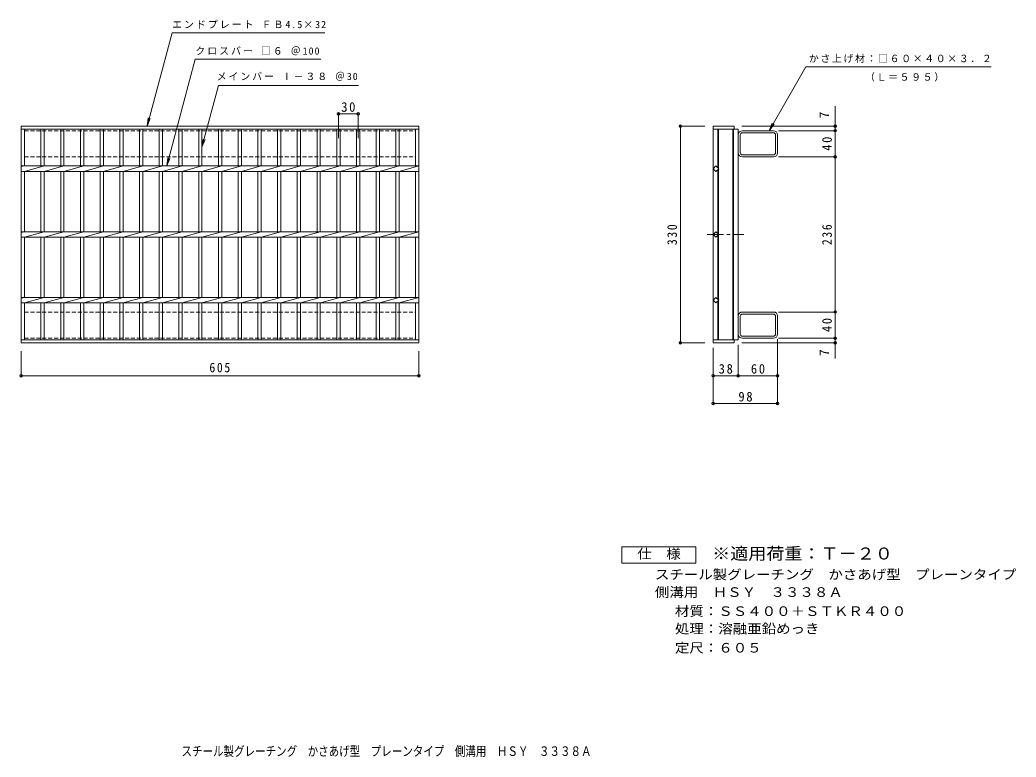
# Model space of a CAD drawing. Units: millimetres, scale not verified. Extents: x -673 to 842, y -678 to 444.
import ezdxf
from ezdxf.enums import TextEntityAlignment as Align

# ---------------------------------------------------------------- set-up
doc = ezdxf.new("R2010")
doc.units = ezdxf.units.MM
doc.header["$LTSCALE"] = 5
doc.header["$PDMODE"] = 32
doc.header["$PDSIZE"] = 4
doc.linetypes.add('CHAIN1', pattern=[8, 5, -1, 1, -1])
doc.linetypes.add('DASHED1', pattern=[1.8, 1.2, -0.6])
for name, color, linetype, lineweight in [('A-1_ピット', 2, 'Continuous', 9), ('A-2_蓋', 3, 'Continuous', 9), ('A-4_寸法', 7, 'Continuous', 9), ('F-4_F-4ﾚｲﾔ', 2, 'Continuous', 9)]:
    doc.layers.add(name, color=color, linetype=linetype, lineweight=lineweight)
doc.layers.add('F-5_F-5ﾚｲﾔ', color=3, linetype='Continuous')
doc.styles.add('ＭＳ ゴシック', font='')
doc.styles.get('ＭＳ ゴシック').set_extended_font_data('MS Gothic')

msp = doc.modelspace()

# ---------------------------------------------------------------- linework, layer by layer
at = {"layer": 'A-1_ピット', "linetype": 'DASHED1'}
for p, q in [((-666.147, 235.075), (-666.147, 275.075)), ((-666.147, 235.075), (-71.147, 235.075)), ((-666.147, -0.925), (-666.147, -40.925)), ((-666.147, -0.925), (-71.147, -0.925))]:
    msp.add_line(p, q, dxfattribs=at)
at = {"layer": 'A-1_ピット'}
for p, q in [((473.262, 275.075), (426.062, 275.075)), ((419.662, 241.475), (419.662, 268.675)), ((422.862, 241.475), (422.862, 268.675)), ((473.262, 271.875), (426.062, 271.875)), ((476.462, 241.475), (476.462, 268.675)), ((479.662, 241.475), (479.662, 268.675)), ((426.062, 238.275), (473.262, 238.275)), ((473.262, 235.075), (426.062, 235.075)), ((419.662, -7.325), (419.662, -34.525)), ((422.862, -7.325), (422.862, -34.525)), ((473.262, -0.925), (426.062, -0.925)), ((426.062, -4.125), (473.262, -4.125)), ((476.462, -7.325), (476.462, -34.525)), ((479.662, -7.325), (479.662, -34.525)), ((473.262, -37.725), (426.062, -37.725)), ((473.262, -40.925), (426.062, -40.925))]:
    msp.add_line(p, q, dxfattribs=at)
at = {"layer": 'A-1_ピット', "linetype": 'DASHED1'}
for points in [[(-666.147, 275.075), (-71.147, 275.075), (-71.147, 235.075)], [(-666.147, -40.925), (-71.147, -40.925), (-71.147, -0.925)]]:
    msp.add_lwpolyline(points, dxfattribs=at)
at = {"layer": 'A-1_ピット'}
for centre, radius, start, end in [((426.062, 268.675), 6.4, 90, 180), ((473.262, 268.675), 6.4, 0, 90), ((426.062, 268.675), 3.2, 90, 180), ((473.262, 268.675), 3.2, 0, 90), ((426.062, 241.475), 6.4, 180, 270), ((426.062, 241.475), 3.2, 180, 270), ((473.262, 241.475), 6.4, 270, 0), ((473.262, 241.475), 3.2, 270, 0), ((426.062, -7.325), 6.4, 90, 180), ((426.062, -7.325), 3.2, 90, 180), ((473.262, -7.325), 6.4, 0, 90), ((473.262, -7.325), 3.2, 0, 90), ((426.062, -34.525), 6.4, 180, 270), ((426.062, -34.525), 3.2, 180, 270), ((473.262, -34.525), 3.2, 270, 0), ((473.262, -34.525), 6.4, 270, 0)]:
    msp.add_arc(centre, radius, start, end, dxfattribs=at)
at = {"layer": 'A-2_蓋'}
for p, q in [((-671.147, 282.075), (-66.147, 282.075)), ((-671.147, -47.925), (-671.147, 282.075)), ((-671.147, 277.575), (-66.147, 277.575)), ((-666.146, 221.315), (-666.146, 277.575)), ((-641.146, 277.575), (-641.146, 221.315)), ((-636.147, 277.575), (-636.147, 221.315)), ((-611.146, 277.575), (-611.146, 221.315)), ((-606.146, 277.575), (-606.146, 221.315)), ((-581.147, 277.575), (-581.147, 221.315)), ((-576.146, 277.575), (-576.146, 221.315)), ((-551.146, 277.575), (-551.146, 221.315)), ((-546.147, 277.575), (-546.147, 221.315)), ((-521.146, 277.575), (-521.146, 221.315)), ((-516.146, 277.575), (-516.146, 221.315)), ((-491.146, 277.575), (-491.146, 221.315)), ((-486.147, 277.575), (-486.147, 221.315)), ((-461.146, 277.575), (-461.146, 221.315)), ((-456.147, 277.575), (-456.147, 221.315)), ((-431.147, 277.575), (-431.147, 221.315)), ((-426.147, 277.575), (-426.147, 221.315)), ((-401.146, 277.575), (-401.146, 221.315)), ((-396.147, 277.575), (-396.147, 221.315)), ((-371.146, 277.575), (-371.146, 221.315)), ((-366.146, 277.575), (-366.146, 221.315)), ((-341.147, 277.575), (-341.147, 221.315)), ((-336.146, 277.575), (-336.146, 221.315)), ((-311.147, 277.575), (-311.147, 221.315)), ((-306.147, 277.575), (-306.147, 221.315)), ((-281.146, 277.575), (-281.146, 221.315)), ((-276.147, 277.575), (-276.147, 221.315)), ((-251.146, 277.575), (-251.146, 221.315)), ((-246.146, 277.575), (-246.146, 221.315)), ((-221.146, 277.575), (-221.146, 221.315)), ((-216.147, 277.575), (-216.147, 221.315)), ((-191.146, 277.575), (-191.146, 221.315)), ((-186.147, 277.575), (-186.147, 221.315)), ((-161.146, 277.575), (-161.146, 221.315)), ((-156.147, 277.575), (-156.147, 221.315)), ((-131.146, 277.575), (-131.146, 221.315)), ((-126.146, 277.575), (-126.146, 221.315)), ((-101.146, 277.575), (-101.146, 221.315)), ((-96.146, 277.575), (-96.146, 221.315)), ((-71.146, 277.575), (-71.146, 221.315)), ((-66.147, 282.075), (-66.147, -47.925)), ((381.662, 282.075), (381.662, -47.925)), ((381.662, 277.575), (419.662, 277.575)), ((388.662, 277.575), (388.662, 218.561)), ((389.662, 277.575), (389.662, 117.561)), ((411.662, 277.575), (411.662, -43.425)), ((412.662, 277.575), (412.662, -43.425)), ((419.662, 277.575), (419.662, -43.425)), ((-671.147, 221.315), (-66.147, 221.315)), ((-666.146, 221.315), (-671.147, 220.315)), ((-671.147, 212.835), (-66.147, 212.835)), ((-636.147, 221.315), (-666.146, 212.835)), ((-666.146, 121.315), (-666.146, 212.835)), ((-641.146, 212.835), (-641.146, 121.315)), ((-606.146, 221.315), (-636.147, 212.835)), ((-636.147, 212.835), (-636.147, 121.315)), ((-611.146, 212.835), (-611.146, 121.315)), ((-576.146, 221.315), (-606.146, 212.835)), ((-606.146, 212.835), (-606.146, 121.315)), ((-581.147, 212.835), (-581.147, 121.315)), ((-546.147, 221.315), (-576.146, 212.835)), ((-576.146, 212.835), (-576.146, 121.315)), ((-551.146, 212.835), (-551.146, 121.315)), ((-516.146, 221.315), (-546.147, 212.835)), ((-546.147, 212.835), (-546.147, 121.315)), ((-521.146, 212.835), (-521.146, 121.315)), ((-486.147, 221.315), (-516.146, 212.835)), ((-516.146, 212.835), (-516.146, 121.315)), ((-491.146, 212.835), (-491.146, 121.315)), ((-456.146, 221.315), (-486.147, 212.835)), ((-486.147, 212.835), (-486.147, 121.315)), ((-461.146, 212.835), (-461.146, 121.315)), ((-426.146, 221.315), (-456.147, 212.835)), ((-456.147, 212.835), (-456.147, 121.315)), ((-431.147, 212.835), (-431.147, 121.315)), ((-396.147, 221.315), (-426.147, 212.835)), ((-426.147, 212.835), (-426.147, 121.315)), ((-401.146, 212.835), (-401.146, 121.315)), ((-366.146, 221.315), (-396.147, 212.835)), ((-396.147, 212.835), (-396.147, 121.315)), ((-371.146, 212.835), (-371.146, 121.315)), ((-336.146, 221.315), (-366.146, 212.835)), ((-366.146, 212.835), (-366.146, 121.315)), ((-341.147, 212.835), (-341.147, 121.315)), ((-306.147, 221.315), (-336.146, 212.835)), ((-336.146, 212.835), (-336.146, 121.315)), ((-311.147, 212.835), (-311.147, 121.315)), ((-276.147, 221.315), (-306.147, 212.835)), ((-306.147, 212.835), (-306.147, 121.315)), ((-281.146, 212.835), (-281.146, 121.315)), ((-246.146, 221.315), (-276.147, 212.835)), ((-276.147, 212.835), (-276.147, 121.315)), ((-251.146, 212.835), (-251.146, 121.315)), ((-216.146, 221.315), (-246.146, 212.835)), ((-246.146, 212.835), (-246.146, 121.315)), ((-221.146, 212.835), (-221.146, 121.315)), ((-186.146, 221.315), (-216.147, 212.835)), ((-216.147, 212.835), (-216.147, 121.315)), ((-191.146, 212.835), (-191.146, 121.315)), ((-156.147, 221.315), (-186.147, 212.835)), ((-186.147, 212.835), (-186.147, 121.315)), ((-161.146, 212.835), (-161.146, 121.315)), ((-126.146, 221.315), (-156.147, 212.835)), ((-156.147, 212.835), (-156.147, 121.315)), ((-131.146, 212.835), (-131.146, 121.315)), ((-96.146, 221.315), (-126.146, 212.835)), ((-126.146, 212.835), (-126.146, 121.315)), ((-101.146, 212.835), (-101.146, 121.315)), ((-66.147, 221.315), (-96.146, 212.835)), ((-96.146, 212.835), (-96.146, 121.315)), ((-71.146, 212.835), (-71.146, 121.315)), ((388.662, 215.59), (388.662, 118.561)), ((-671.147, 121.315), (-66.147, 121.315)), ((-666.146, 121.315), (-671.147, 120.315)), ((-636.147, 121.315), (-666.146, 112.835)), ((-606.146, 121.315), (-636.147, 112.835)), ((-576.146, 121.315), (-606.146, 112.835)), ((-546.147, 121.315), (-576.146, 112.835)), ((-516.146, 121.315), (-546.147, 112.835)), ((-486.147, 121.315), (-516.146, 112.835)), ((-456.146, 121.315), (-486.147, 112.835)), ((-426.146, 121.315), (-456.147, 112.835)), ((-396.147, 121.315), (-426.147, 112.835)), ((-366.146, 121.315), (-396.147, 112.835)), ((-336.146, 121.315), (-366.146, 112.835)), ((-306.147, 121.315), (-336.146, 112.835)), ((-276.147, 121.315), (-306.147, 112.835)), ((-246.146, 121.315), (-276.147, 112.835)), ((-216.146, 121.315), (-246.146, 112.835)), ((-186.146, 121.315), (-216.147, 112.835)), ((-156.147, 121.315), (-186.147, 112.835)), ((-126.146, 121.315), (-156.147, 112.835)), ((-96.146, 121.315), (-126.146, 112.835)), ((-66.147, 121.315), (-96.146, 112.835)), ((-671.147, 112.835), (-66.147, 112.835)), ((-666.146, 21.316), (-666.146, 112.835)), ((-641.146, 112.835), (-641.146, 21.316)), ((-636.147, 112.835), (-636.147, 21.316)), ((-611.146, 112.835), (-611.146, 21.316)), ((-606.146, 112.835), (-606.146, 21.316)), ((-581.147, 112.835), (-581.147, 21.316)), ((-576.146, 112.835), (-576.146, 21.316)), ((-551.146, 112.835), (-551.146, 21.316)), ((-546.147, 112.835), (-546.147, 21.316)), ((-521.146, 112.835), (-521.146, 21.316)), ((-516.146, 112.835), (-516.146, 21.316)), ((-491.146, 112.835), (-491.146, 21.316)), ((-486.147, 112.835), (-486.147, 21.316)), ((-461.146, 112.835), (-461.146, 21.316)), ((-456.147, 112.835), (-456.147, 21.316)), ((-431.147, 112.835), (-431.147, 21.316)), ((-426.147, 112.835), (-426.147, 21.316)), ((-401.146, 112.835), (-401.146, 21.316)), ((-396.147, 112.835), (-396.147, 21.316)), ((-371.146, 112.835), (-371.146, 21.316)), ((-366.146, 112.835), (-366.146, 21.316)), ((-341.147, 112.835), (-341.147, 21.316)), ((-336.146, 112.835), (-336.146, 21.316)), ((-311.147, 112.835), (-311.147, 21.316)), ((-306.147, 112.835), (-306.147, 21.316)), ((-281.146, 112.835), (-281.146, 21.316)), ((-276.147, 112.835), (-276.147, 21.316)), ((-251.146, 112.835), (-251.146, 21.316)), ((-246.146, 112.835), (-246.146, 21.316)), ((-221.146, 112.835), (-221.146, 21.316)), ((-216.147, 112.835), (-216.147, 21.316)), ((-191.146, 112.835), (-191.146, 21.316)), ((-186.147, 112.835), (-186.147, 21.316)), ((-161.146, 112.835), (-161.146, 21.316)), ((-156.147, 112.835), (-156.147, 21.316)), ((-131.146, 112.835), (-131.146, 21.316)), ((-126.146, 112.835), (-126.146, 21.316)), ((-101.146, 112.835), (-101.146, 21.316)), ((-96.146, 112.835), (-96.146, 21.316)), ((-71.146, 112.835), (-71.146, 21.316)), ((388.662, 18.56), (388.662, 115.59)), ((389.662, -43.425), (389.662, 116.59)), ((-671.147, 21.316), (-66.147, 21.316)), ((-666.146, 21.316), (-671.147, 20.315)), ((-636.147, 21.316), (-666.146, 12.835)), ((-606.146, 21.316), (-636.147, 12.835)), ((-576.146, 21.316), (-606.146, 12.835)), ((-546.147, 21.316), (-576.146, 12.835)), ((-516.146, 21.316), (-546.147, 12.835)), ((-486.147, 21.316), (-516.146, 12.835)), ((-456.146, 21.316), (-486.147, 12.835)), ((-426.146, 21.316), (-456.147, 12.835)), ((-396.147, 21.316), (-426.147, 12.835)), ((-366.146, 21.316), (-396.147, 12.835)), ((-336.146, 21.316), (-366.146, 12.835)), ((-306.147, 21.316), (-336.146, 12.835)), ((-276.147, 21.316), (-306.147, 12.835)), ((-246.146, 21.316), (-276.147, 12.835)), ((-216.146, 21.316), (-246.146, 12.835)), ((-186.146, 21.316), (-216.147, 12.835)), ((-156.147, 21.316), (-186.147, 12.835)), ((-126.146, 21.316), (-156.147, 12.835)), ((-96.146, 21.316), (-126.146, 12.835)), ((-66.147, 21.316), (-96.146, 12.835)), ((388.662, -43.425), (388.662, 15.59)), ((-671.147, 12.835), (-66.147, 12.835)), ((-666.146, -43.425), (-666.146, 12.835)), ((-641.146, 12.835), (-641.146, -43.425)), ((-636.147, 12.835), (-636.147, -43.425)), ((-611.146, 12.835), (-611.146, -43.425)), ((-606.146, 12.835), (-606.146, -43.425)), ((-581.147, 12.835), (-581.147, -43.425)), ((-576.146, 12.835), (-576.146, -43.425)), ((-551.146, 12.835), (-551.146, -43.425)), ((-546.147, 12.835), (-546.147, -43.425)), ((-521.146, 12.835), (-521.146, -43.425)), ((-516.146, 12.835), (-516.146, -43.425)), ((-491.146, 12.835), (-491.146, -43.425)), ((-486.147, 12.835), (-486.147, -43.425)), ((-461.146, 12.835), (-461.146, -43.425)), ((-456.147, 12.835), (-456.147, -43.425)), ((-431.147, 12.835), (-431.147, -43.425)), ((-426.147, 12.835), (-426.147, -43.425)), ((-401.146, 12.835), (-401.146, -43.425)), ((-396.147, 12.835), (-396.147, -43.425)), ((-371.146, 12.835), (-371.146, -43.425)), ((-366.146, 12.835), (-366.146, -43.425)), ((-341.147, 12.835), (-341.147, -43.425)), ((-336.146, 12.835), (-336.146, -43.425)), ((-311.147, 12.835), (-311.147, -43.425)), ((-306.147, 12.835), (-306.147, -43.425)), ((-281.146, 12.835), (-281.146, -43.425)), ((-276.147, 12.835), (-276.147, -43.425)), ((-251.146, 12.835), (-251.146, -43.425)), ((-246.146, 12.835), (-246.146, -43.425)), ((-221.146, 12.835), (-221.146, -43.425)), ((-216.147, 12.835), (-216.147, -43.425)), ((-191.146, 12.835), (-191.146, -43.425)), ((-186.147, 12.835), (-186.147, -43.425)), ((-161.146, 12.835), (-161.146, -43.425)), ((-156.147, 12.835), (-156.147, -43.425)), ((-131.146, 12.835), (-131.146, -43.425)), ((-126.146, 12.835), (-126.146, -43.425)), ((-101.146, 12.835), (-101.146, -43.425)), ((-96.146, 12.835), (-96.146, -43.425)), ((-71.146, 12.835), (-71.146, -43.425)), ((-66.147, -43.425), (-671.147, -43.425)), ((381.662, -43.425), (419.662, -43.425)), ((-66.147, -47.925), (-671.147, -47.925))]:
    msp.add_line(p, q, dxfattribs=at)
at = {"layer": 'A-2_蓋', "linetype": 'CHAIN1'}
msp.add_line((372.5, 117.075), (428.242, 117.075), dxfattribs=at)
at = {"layer": 'A-2_蓋'}
for points in [[(381.662, 282.075), (413.662, 282.075), (413.662, 277.575)], [(381.662, 117.075), (385.905, 121.318), (390.147, 117.075)], [(381.662, 117.075), (385.905, 112.833), (390.147, 117.075)], [(381.662, -47.925), (413.662, -47.925), (413.662, -43.425)]]:
    msp.add_lwpolyline(points, dxfattribs=at)
for points in [[(390.147, 217.075), (385.905, 212.833), (381.662, 217.075), (385.905, 221.318)], [(390.147, 17.075), (385.905, 21.318), (381.662, 17.075), (385.905, 12.833)]]:
    msp.add_lwpolyline(points, close=True, dxfattribs=at)
at = {"layer": 'A-4_寸法'}
for p, q in [((466.662, 275.075), (522.665, 372.075)), ((804.78, 372.075), (522.665, 372.075)), ((567.324, -71.921), (567.324, 312.541)), ((-479.607, 282.075), (-477.976, 294.468)), ((-479.607, 282.075), (-474.824, 293.624)), ((-188.647, 263.794), (-188.647, 302.089)), ((-188.647, 300.589), (-158.646, 300.589)), ((-158.646, 263.794), (-158.646, 302.089)), ((369.162, 282.075), (330.162, 282.075)), ((331.662, -47.925), (331.662, 282.075)), ((425.162, 282.075), (568.824, 282.075)), ((466.662, 275.075), (471.445, 286.624)), ((466.662, 275.075), (474.271, 284.992)), ((481.096, 275.075), (568.824, 275.075)), ((-396.147, 249.856), (-394.515, 262.249)), ((-396.147, 249.856), (-391.363, 261.405)), ((-449.841, 221.315), (-448.21, 233.708)), ((-449.841, 221.315), (-445.058, 232.863)), ((481.096, 235.075), (568.824, 235.075)), ((481.096, -0.925), (568.824, -0.925)), ((479.662, -42.025), (479.662, -141.781)), ((481.096, -40.925), (568.824, -40.925)), ((-671.147, -60.425), (-671.147, -99.425)), ((-66.147, -60.425), (-66.147, -99.425)), ((369.162, -47.925), (330.162, -47.925)), ((381.662, -55.425), (381.662, -141.781)), ((419.662, -50.925), (419.662, -99.425)), ((425.162, -47.925), (568.824, -47.925)), ((-671.147, -97.925), (-66.147, -97.925)), ((381.662, -97.925), (419.662, -97.925)), ((419.662, -97.925), (479.662, -97.925)), ((479.662, -105.425), (479.662, -99.425)), ((381.662, -140.281), (479.662, -140.281))]:
    msp.add_line(p, q, dxfattribs=at)
for points in [[(-479.607, 282.075), (-441.62, 423.846), (-209.073, 423.846)], [(-449.841, 221.315), (-406.291, 383.846), (-215.444, 383.846)], [(-396.147, 249.856), (-370.962, 343.846), (-158.202, 343.846)]]:
    msp.add_lwpolyline(points, dxfattribs=at)
for p in [(-188.647, 300.589), (-158.646, 300.589), (331.662, 282.075), (567.324, 282.075), (567.324, 275.075), (567.324, 235.075), (567.324, -0.925), (567.324, -40.925), (331.662, -47.925), (567.324, -47.925), (-671.147, -97.925), (-66.147, -97.925), (381.662, -97.925), (419.662, -97.925), (479.662, -97.925), (381.662, -140.281), (479.662, -140.281)]:
    msp.add_point(p, dxfattribs=at)
at = {"layer": 'F-4_F-4ﾚｲﾔ'}
msp.add_lwpolyline([(242.527, -383.242), (242.527, -358.242), (355.027, -358.242), (355.027, -383.242)], close=True, dxfattribs=at)

# ---------------------------------------------------------------- texts
at = {"layer": 'A-4_寸法', "color": 2, "style": 'ＭＳ ゴシック'}
for p in [(562.324, 293.876), (562.324, -67.793)]:
    msp.add_text('7', height=14.66, rotation=90, dxfattribs=at).set_placement(p, align=Align.BOTTOM_LEFT)
at = {"layer": 'A-4_寸法', "char_height": 11, "attachment_point": 7, "style": 'ＭＳ ゴシック'}
for s, insert in [('\\T1.21;エンドプレート\\~ＦＢ4.5×32', (-441.62, 430.559)), ('\\T1.21;クロスバー\\~□６\\~＠100', (-406.291, 389.835)), ('\\T1.17;かさ上げ材：□６０×４０×３．２', (527.28, 378.149)), ('\\T1.2;メインバー\\~Ⅰ－３８\\~＠30', (-373.691, 351.081)), ('\\T1.17;（Ｌ＝５９５）', (612.679, 349.683))]:
    msp.add_mtext(s, dxfattribs=dict(at, insert=insert))
at = {"layer": 'A-4_寸法', "color": 2, "char_height": 14.66, "attachment_point": 7, "style": 'ＭＳ ゴシック'}
for s, insert in [('\\T1.27;\\W0.95;30', (-184.271, 303.589)), ('\\T1.27;\\W0.9;605', (-384.897, -92.925)), ('\\T1.27;\\W0.95;38', (390.037, -94.925)), ('\\T1.27;\\W0.95;60', (439.037, -94.925)), ('\\T1.27;\\W0.95;98', (420.037, -137.281))]:
    msp.add_mtext(s, dxfattribs=dict(at, insert=insert))
at = {"layer": 'A-4_寸法', "color": 2, "char_height": 14.66, "attachment_point": 7, "rotation": 90, "style": 'ＭＳ ゴシック'}
for s, insert in [('\\T1.27;\\W0.95;40', (562.324, 244.45)), ('\\T1.27;\\W0.9;330', (326.662, 100.825)), ('\\T1.27;\\W0.9;236', (562.324, 100.825)), ('\\T1.27;\\W0.95;40', (562.324, -31.55))]:
    msp.add_mtext(s, dxfattribs=dict(at, insert=insert))
at = {"layer": 'F-4_F-4ﾚｲﾔ', "style": 'ＭＳ ゴシック'}
for s, width, p in [('仕\u3000様', 1.1, (266.277, -380.742)), ('スチール製グレーチング\u3000かさあげ型\u3000プレーンタイプ', 1.1, (292.941, -412.203)), ('側溝用\u3000ＨＳＹ\u3000３３３８Ａ', 1.1, (292.941, -438.991)), ('材質：ＳＳ４００＋ＳＴＫＲ４００', 1.1, (323.428, -468.007)), ('処理：溶融亜鉛めっき', 1.1, (323.428, -494.702)), ('定尺：６０５', 1.1, (323.428, -523.718)), ('スチール製グレーチング\u3000かさあげ型\u3000プレーンタイプ\u3000側溝用\u3000ＨＳＹ\u3000３３３８Ａ', 0.8, (-427.33, -681.102))]:
    msp.add_text(s, height=14.66, dxfattribs=dict(at, width=width)).set_placement(p, align=Align.BOTTOM_LEFT)
at = {"layer": 'F-5_F-5ﾚｲﾔ', "style": 'ＭＳ ゴシック', "width": 1.1}
msp.add_text('※適用荷重：Ｔ－２０', height=18.33, dxfattribs=at).set_placement((380.027, -383.242), align=Align.BOTTOM_LEFT)

doc.saveas('drawing.dxf')
